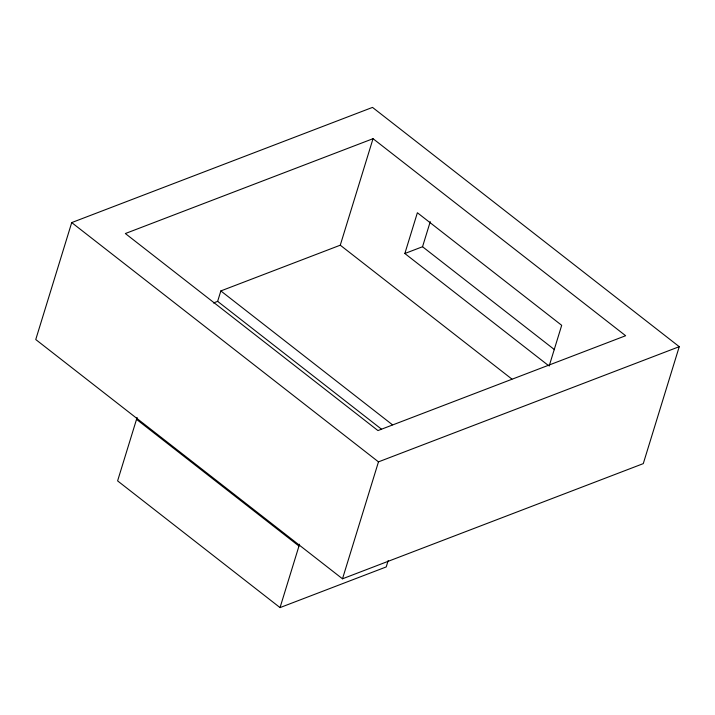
<?xml version="1.0" encoding="UTF-8"?>
<svg xmlns="http://www.w3.org/2000/svg" width="715" height="715" viewBox="0 0 715 715"><rect width="100%" height="100%" fill="white"/><g stroke="black" fill="none" stroke-linecap="round" stroke-linejoin="round"><path stroke-width="1.07" d="M71.723 222.588L35.75 339.536L342.494 578.801L643.277 463.624L679.25 346.677L372.506 107.402L71.723 222.588L378.476 461.863L679.25 346.677M137.128 417.48A78.248 37.502 -52 0 0 136.529 419.356L117.6 480.891L280.039 607.598L386.216 566.932L388.182 560.569M213.463 302.963L217.637 301.364L220.846 290.925L340.269 245.191L373.033 138.692L625.634 335.728L377.949 430.573L125.348 233.537L373.033 138.692M280.039 607.598L298.968 546.063A78.248 37.502 -52 0 1 299.567 544.187M548.271 365.392L404.842 253.512L417.381 212.748L561.695 325.316L549.156 366.08M404.842 253.512L422.538 246.738L430.26 221.65M342.494 578.801L378.476 461.863M422.538 246.738L554.527 349.689M340.269 245.191L511.895 379.066M220.846 290.925L392.472 424.799M217.637 301.364L381.345 429.063M136.529 419.356L298.968 546.063"/></g></svg>
